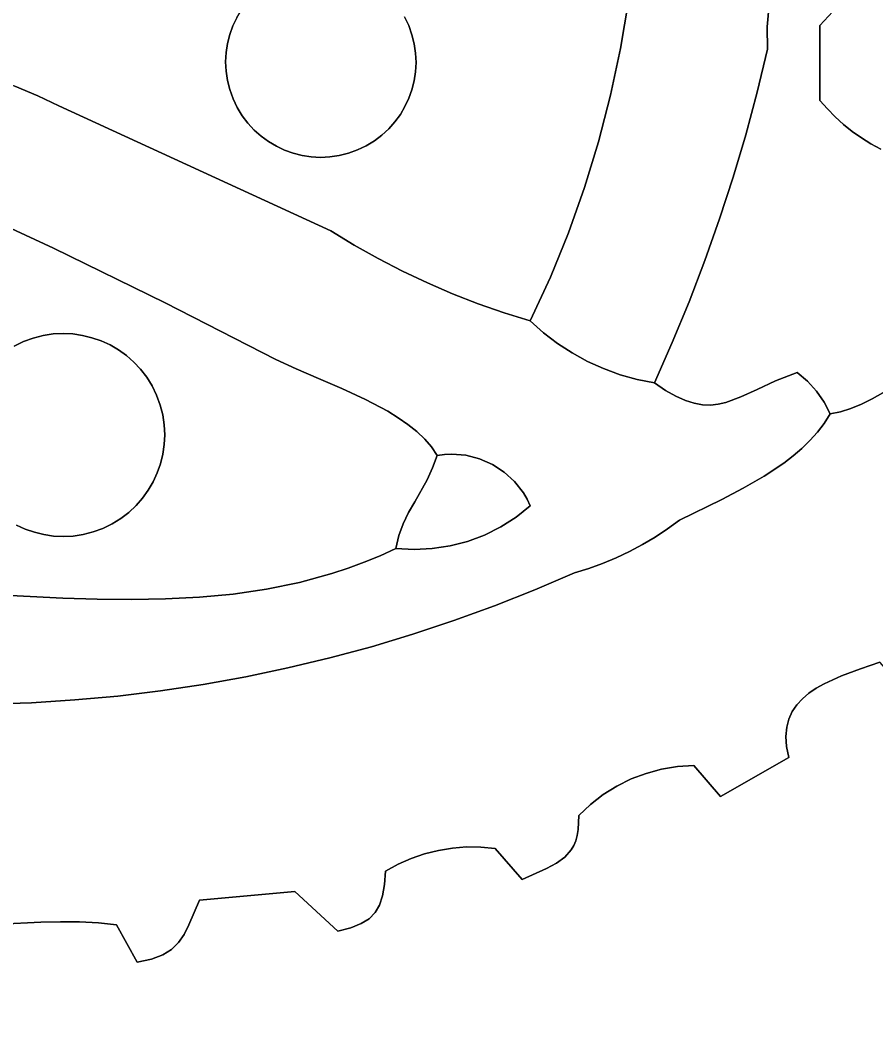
# Model space of a CAD drawing. Header units: inches. Extents: x 36.3 to 71.4, y 17.4 to 61.7.
# Drawn here: x 54.442 to 57.348, y 35.183 to 38.568 of the extents above; entities that cross this region are included whole.
import ezdxf

# ---------------------------------------------------------------- set-up
doc = ezdxf.new("R2010")
doc.units = ezdxf.units.IN
doc.layers.add('SURFACES_FOR_SKETCHUP', color=7, linetype='Continuous')

msp = doc.modelspace()

# ---------------------------------------------------------------- linework, layer by layer
at = {"layer": 'SURFACES_FOR_SKETCHUP'}
for points, invisible_edges in [([(56.9977, 38.6951), (57.1577, 38.5495), (57.0171, 38.7685)], 3), ([(57.334, 38.7403), (57.0171, 38.7685), (57.1577, 38.5495)], 3), ([(57.334, 38.7403), (57.1577, 38.5495), (57.2677, 38.19)], 10), ([(57.7521, 38.5999), (57.334, 38.7403), (57.2677, 38.19)], 11), ([(55.3389, 38.7232), (55.1645, 38.5479), (55.5862, 38.7239)], 11), ([(55.7615, 38.5495), (55.5862, 38.7239), (55.1645, 38.5479)], 11), ([(55.1645, 38.5479), (55.3389, 38.7232), (55.1777, 38.576)], 3), ([(55.5862, 38.7239), (55.7615, 38.5495), (55.6143, 38.7107)], 3), ([(55.7615, 38.5495), (55.7473, 38.5793), (55.6143, 38.7107)], 10), ([(56.9849, 38.6205), (57.1577, 38.5495), (56.9977, 38.6951)], 3), ([(54.2622, 38.4136), (55.2118, 38.6279), (53.9975, 38.635)], 11), ([(54.3436, 38.3774), (55.2118, 38.6279), (54.2622, 38.4136)], 3), ([(55.2118, 38.6279), (54.3436, 38.3774), (55.1934, 38.6027)], 3), ([(55.7615, 38.5495), (56.5078, 38.6325), (55.7473, 38.5793)], 3), ([(55.7727, 38.5183), (56.5078, 38.6325), (55.7615, 38.5495)], 3), ([(56.5078, 38.6325), (55.7727, 38.5183), (56.481, 38.4718)], 3), ([(56.481, 38.4718), (56.9788, 38.545), (56.5078, 38.6325)], 3), ([(56.9849, 38.6205), (56.5078, 38.6325), (56.9788, 38.545)], 3), ([(54.4248, 38.3432), (55.1934, 38.6027), (54.3436, 38.3774)], 3), ([(55.1934, 38.6027), (54.4248, 38.3432), (55.1777, 38.576)], 3), ([(56.9788, 38.545), (57.1577, 38.5495), (56.9849, 38.6205)], 3), ([(57.2677, 38.19), (57.2987, 38.168), (57.7521, 38.5999)], 10), ([(57.7521, 38.5999), (57.2987, 38.168), (57.7724, 38.5607)], 3), ([(54.5025, 38.3101), (55.1777, 38.576), (54.4248, 38.3432)], 3), ([(55.1777, 38.576), (54.5025, 38.3101), (55.1645, 38.5479)], 3), ([(57.7858, 38.3333), (57.7724, 38.5607), (57.2987, 38.168)], 11), ([(54.5734, 38.2769), (55.1645, 38.5479), (54.5025, 38.3101)], 3), ([(54.5734, 38.2769), (55.1541, 38.5187), (55.1645, 38.5479)], 9), ([(55.1645, 38.5479), (55.1541, 38.5187), (55.1652, 38.3006)], 10), ([(55.7615, 38.5495), (55.1645, 38.5479), (55.5878, 38.1268)], 11), ([(55.1652, 38.3006), (55.5878, 38.1268), (55.1645, 38.5479)], 11), ([(55.5878, 38.1268), (55.7622, 38.3022), (55.7615, 38.5495)], 11), ([(55.7622, 38.3022), (55.7726, 38.3314), (55.7615, 38.5495)], 10), ([(55.7727, 38.5183), (55.7615, 38.5495), (55.7726, 38.3314)], 10), ([(56.9788, 38.545), (56.481, 38.4718), (56.9794, 38.4691)], 3), ([(56.9794, 38.4691), (57.1577, 38.5495), (56.9788, 38.545)], 3), ([(57.1577, 38.5495), (56.9794, 38.4691), (57.1577, 38.2953)], 3), ([(57.2097, 38.2393), (57.2379, 38.2138), (57.1577, 38.5495)], 10), ([(57.1829, 38.2665), (57.2097, 38.2393), (57.1577, 38.5495)], 10), ([(57.1577, 38.5495), (57.1577, 38.2953), (57.1829, 38.2665)], 8), ([(57.2379, 38.2138), (57.2677, 38.19), (57.1577, 38.5495)], 10), ([(54.5734, 38.2769), (55.1465, 38.4886), (55.1541, 38.5187)], 9), ([(55.1541, 38.5187), (55.1465, 38.4886), (55.154, 38.3317)], 10), ([(55.154, 38.3317), (55.1652, 38.3006), (55.1541, 38.5187)], 10), ([(55.7726, 38.3314), (55.7802, 38.3615), (55.7727, 38.5183)], 10), ([(55.7806, 38.4868), (56.481, 38.4718), (55.7727, 38.5183)], 3), ([(55.7802, 38.3615), (55.7849, 38.3923), (55.7727, 38.5183)], 10), ([(55.7727, 38.5183), (55.7849, 38.3923), (55.7806, 38.4868)], 3), ([(54.5734, 38.2769), (55.1418, 38.4577), (55.1465, 38.4886)], 9), ([(55.1465, 38.4886), (55.1418, 38.4577), (55.154, 38.3317)], 10), ([(55.7851, 38.4552), (56.481, 38.4718), (55.7806, 38.4868)], 3), ([(55.7865, 38.4236), (55.7806, 38.4868), (55.7849, 38.3923)], 3), ([(55.7865, 38.4236), (55.7851, 38.4552), (55.7806, 38.4868)], 8), ([(56.481, 38.4718), (55.7851, 38.4552), (56.4471, 38.3125)], 3), ([(56.4471, 38.3125), (56.9445, 38.3233), (56.481, 38.4718)], 3), ([(56.9794, 38.4691), (56.481, 38.4718), (56.9445, 38.3233)], 3), ([(56.9445, 38.3233), (57.1577, 38.2953), (56.9794, 38.4691)], 3), ([(54.5734, 38.2769), (55.1402, 38.4264), (55.1418, 38.4577)], 9), ([(55.1416, 38.3949), (55.1402, 38.4264), (54.5734, 38.2769)], 10), ([(55.1402, 38.4264), (55.1461, 38.3632), (55.1418, 38.4577)], 3), ([(55.1402, 38.4264), (55.1416, 38.3949), (55.1461, 38.3632)], 8), ([(55.154, 38.3317), (55.1418, 38.4577), (55.1461, 38.3632)], 3), ([(55.7865, 38.4236), (56.4471, 38.3125), (55.7851, 38.4552)], 3), ([(55.1461, 38.3632), (55.1416, 38.3949), (54.5734, 38.2769)], 10), ([(55.7802, 38.3615), (56.4471, 38.3125), (55.7849, 38.3923)], 3), ([(55.7849, 38.3923), (56.4471, 38.3125), (55.7865, 38.4236)], 3), ([(55.154, 38.3317), (55.1461, 38.3632), (54.5734, 38.2769)], 10), ([(55.7726, 38.3314), (56.4063, 38.1549), (55.7802, 38.3615)], 3), ([(56.4471, 38.3125), (55.7802, 38.3615), (56.4063, 38.1549)], 3), ([(54.4248, 38.3432), (54.1727, 37.9717), (54.5025, 38.3101)], 3), ([(55.1652, 38.3006), (55.154, 38.3317), (54.5734, 38.2769)], 10), ([(55.7622, 38.3022), (56.4063, 38.1549), (55.7726, 38.3314)], 3), ([(56.9445, 38.3233), (56.4471, 38.3125), (56.9058, 38.1786)], 3), ([(56.9058, 38.1786), (57.1577, 38.2953), (56.9445, 38.3233)], 3), ([(57.2987, 38.168), (57.331, 38.1478), (57.7858, 38.3333)], 10), ([(57.331, 38.1478), (57.3645, 38.1295), (57.7858, 38.3333)], 10), ([(54.5025, 38.3101), (54.1727, 37.9717), (54.5734, 38.2769)], 3), ([(55.1794, 38.2707), (55.1652, 38.3006), (54.5734, 38.2769)], 10), ([(55.1652, 38.3006), (55.1794, 38.2707), (55.3124, 38.1393)], 10), ([(55.3405, 38.1262), (55.1652, 38.3006), (55.3124, 38.1393)], 3), ([(55.1652, 38.3006), (55.3405, 38.1262), (55.5878, 38.1268)], 11), ([(55.7622, 38.3022), (55.5878, 38.1268), (55.749, 38.2741)], 3), ([(55.749, 38.2741), (56.3585, 37.9993), (55.7622, 38.3022)], 3), ([(56.4063, 38.1549), (55.7622, 38.3022), (56.3585, 37.9993)], 3), ([(56.4063, 38.1549), (56.8633, 38.0349), (56.4471, 38.3125)], 3), ([(56.9058, 38.1786), (56.4471, 38.3125), (56.8633, 38.0349)], 3), ([(56.9058, 38.1786), (57.1829, 38.2665), (57.1577, 38.2953)], 9), ([(54.5554, 37.7931), (54.5734, 38.2769), (54.1727, 37.9717)], 3), ([(54.9348, 37.6075), (54.5734, 38.2769), (54.5554, 37.7931)], 3), ([(55.1963, 38.243), (55.1794, 38.2707), (54.5734, 38.2769)], 10), ([(55.2156, 38.2175), (55.1963, 38.243), (54.5734, 38.2769)], 10), ([(55.2156, 38.2175), (54.5734, 38.2769), (55.237, 38.1943)], 3), ([(55.237, 38.1943), (54.5734, 38.2769), (55.2605, 38.1735)], 3), ([(55.4969, 37.852), (55.2605, 38.1735), (54.5734, 38.2769)], 3), ([(54.5734, 38.2769), (54.9348, 37.6075), (55.4969, 37.852)], 3), ([(55.2857, 38.1551), (55.1794, 38.2707), (55.2605, 38.1735)], 3), ([(55.3124, 38.1393), (55.1794, 38.2707), (55.2857, 38.1551)], 3), ([(55.1794, 38.2707), (55.1963, 38.243), (55.2605, 38.1735)], 10), ([(55.5878, 38.1268), (55.6176, 38.1411), (55.749, 38.2741)], 10), ([(55.749, 38.2741), (55.6176, 38.1411), (55.7333, 38.2473)], 3), ([(55.7333, 38.2473), (56.3585, 37.9993), (55.749, 38.2741)], 3), ([(56.9058, 38.1786), (57.2097, 38.2393), (57.1829, 38.2665)], 9), ([(55.237, 38.1943), (55.2605, 38.1735), (55.1963, 38.243)], 10), ([(55.1963, 38.243), (55.2156, 38.2175), (55.237, 38.1943)], 8), ([(55.7333, 38.2473), (55.6176, 38.1411), (55.7149, 38.2221)], 3), ([(55.6176, 38.1411), (55.6454, 38.158), (55.7149, 38.2221)], 10), ([(55.6941, 38.1987), (55.7149, 38.2221), (55.6454, 38.158)], 10), ([(55.6941, 38.1987), (55.825, 37.6756), (55.7149, 38.2221)], 3), ([(55.7149, 38.2221), (56.3039, 37.8459), (55.7333, 38.2473)], 3), ([(55.825, 37.6756), (56.3039, 37.8459), (55.7149, 38.2221)], 11), ([(56.3585, 37.9993), (55.7333, 38.2473), (56.3039, 37.8459)], 3), ([(57.2097, 38.2393), (56.9058, 38.1786), (57.2379, 38.2138)], 3), ([(55.6454, 38.158), (55.6709, 38.1772), (55.6941, 38.1987)], 8), ([(55.6709, 38.1772), (55.7408, 37.7154), (55.6941, 38.1987)], 3), ([(55.825, 37.6756), (55.6941, 38.1987), (55.7408, 37.7154)], 3), ([(56.9058, 38.1786), (56.8633, 38.0349), (57.2379, 38.2138)], 10), ([(57.2677, 38.19), (57.2379, 38.2138), (56.8633, 38.0349)], 10), ([(57.2677, 38.19), (56.8633, 38.0349), (57.2987, 38.168)], 3), ([(55.2857, 38.1551), (55.2605, 38.1735), (55.4969, 37.852)], 10), ([(55.3124, 38.1393), (55.2857, 38.1551), (55.4969, 37.852)], 10), ([(55.6454, 38.158), (55.6176, 38.1411), (55.658, 37.7581)], 10), ([(55.6454, 38.158), (55.658, 37.7581), (55.6709, 38.1772)], 3), ([(55.7408, 37.7154), (55.6709, 38.1772), (55.658, 37.7581)], 3), ([(56.3585, 37.9993), (56.8171, 37.8925), (56.4063, 38.1549)], 3), ([(56.8633, 38.0349), (56.4063, 38.1549), (56.8171, 37.8925)], 3), ([(57.2987, 38.168), (56.8633, 38.0349), (57.331, 38.1478)], 3), ([(55.3405, 38.1262), (55.3124, 38.1393), (55.4969, 37.852)], 10), ([(55.3405, 38.1262), (55.3697, 38.1158), (55.5878, 38.1268)], 10), ([(55.3697, 38.1158), (55.3405, 38.1262), (55.4969, 37.852)], 10), ([(55.5567, 38.1157), (55.5878, 38.1268), (55.3697, 38.1158)], 10), ([(55.5878, 38.1268), (55.5567, 38.1157), (55.5766, 37.8036)], 10), ([(55.5766, 37.8036), (55.658, 37.7581), (55.6176, 38.1411)], 10), ([(55.6176, 38.1411), (55.5878, 38.1268), (55.5766, 37.8036)], 10), ([(57.331, 38.1478), (56.8171, 37.8925), (57.3645, 38.1295)], 3), ([(56.8171, 37.8925), (57.331, 38.1478), (56.8633, 38.0349)], 3), ([(57.5439, 37.8204), (57.3645, 38.1295), (56.8171, 37.8925)], 11), ([(55.3998, 38.1082), (55.3697, 38.1158), (55.4969, 37.852)], 10), ([(55.3697, 38.1158), (55.3998, 38.1082), (55.5567, 38.1157)], 10), ([(55.3998, 38.1082), (55.4306, 38.1035), (55.5567, 38.1157)], 10), ([(55.4306, 38.1035), (55.3998, 38.1082), (55.4969, 37.852)], 10), ([(55.5567, 38.1157), (55.4306, 38.1035), (55.5252, 38.1078)], 3), ([(55.4619, 38.1018), (55.5252, 38.1078), (55.4306, 38.1035)], 3), ([(55.4619, 38.1018), (55.4306, 38.1035), (55.4969, 37.852)], 10), ([(55.4619, 38.1018), (55.4935, 38.1032), (55.5252, 38.1078)], 8), ([(55.4935, 38.1032), (55.4619, 38.1018), (55.4969, 37.852)], 10), ([(55.5252, 38.1078), (55.4935, 38.1032), (55.4969, 37.852)], 10), ([(55.4969, 37.852), (55.5766, 37.8036), (55.5567, 38.1157)], 10), ([(55.5567, 38.1157), (55.5252, 38.1078), (55.4969, 37.852)], 10), ([(56.3039, 37.8459), (56.7673, 37.7512), (56.3585, 37.9993)], 3), ([(56.8171, 37.8925), (56.3585, 37.9993), (56.7673, 37.7512)], 3), ([(54.1727, 37.9717), (54.4222, 37.4608), (54.5554, 37.7931)], 3), ([(56.7673, 37.7512), (57.0804, 37.3709), (56.8171, 37.8925)], 3), ([(57.0804, 37.3709), (57.5442, 37.7926), (56.8171, 37.8925)], 11), ([(57.5442, 37.7926), (57.5439, 37.8204), (56.8171, 37.8925)], 10), ([(55.3109, 37.4152), (55.4969, 37.852), (54.9348, 37.6075)], 3), ([(55.4969, 37.852), (55.3109, 37.4152), (55.5766, 37.8036)], 3), ([(55.9106, 37.6388), (56.3039, 37.8459), (55.825, 37.6756)], 3), ([(56.2426, 37.6949), (56.3039, 37.8459), (55.9106, 37.6388)], 10), ([(56.3039, 37.8459), (56.2426, 37.6949), (56.7138, 37.6113)], 10), ([(56.7673, 37.7512), (56.3039, 37.8459), (56.7138, 37.6113)], 3), ([(54.4539, 37.4763), (54.5554, 37.7931), (54.4222, 37.4608)], 3), ([(54.4871, 37.4884), (54.5554, 37.7931), (54.4539, 37.4763)], 3), ([(54.5206, 37.497), (54.5554, 37.7931), (54.4871, 37.4884)], 3), ([(54.5543, 37.5021), (54.5554, 37.7931), (54.5206, 37.497)], 3), ([(54.588, 37.5038), (54.5554, 37.7931), (54.5543, 37.5021)], 3), ([(54.6214, 37.5022), (54.5554, 37.7931), (54.588, 37.5038)], 3), ([(54.6543, 37.4974), (54.5554, 37.7931), (54.6214, 37.5022)], 3), ([(54.6864, 37.4895), (54.5554, 37.7931), (54.6543, 37.4974)], 3), ([(54.5554, 37.7931), (54.6864, 37.4895), (54.9348, 37.6075)], 3), ([(55.3794, 37.3839), (55.5766, 37.8036), (55.3109, 37.4152)], 3), ([(55.5766, 37.8036), (55.3794, 37.3839), (55.658, 37.7581)], 3), ([(57.5442, 37.7926), (57.0804, 37.3709), (57.5487, 37.7657)], 3), ([(55.4553, 37.3514), (55.658, 37.7581), (55.3794, 37.3839)], 3), ([(55.5349, 37.317), (55.658, 37.7581), (55.4553, 37.3514)], 3), ([(55.658, 37.7581), (55.5349, 37.317), (55.7408, 37.7154)], 3), ([(56.7673, 37.7512), (56.7138, 37.6113), (57.0804, 37.3709)], 10), ([(57.5487, 37.7657), (57.0804, 37.3709), (57.557, 37.7401)], 3), ([(55.6145, 37.28), (55.7408, 37.7154), (55.5349, 37.317)], 3), ([(55.7408, 37.7154), (55.6145, 37.28), (55.825, 37.6756)], 3), ([(57.557, 37.7401), (57.0804, 37.3709), (57.4758, 37.3795)], 11), ([(55.9974, 37.605), (56.2426, 37.6949), (55.9106, 37.6388)], 3), ([(56.0854, 37.5742), (56.2426, 37.6949), (55.9974, 37.605)], 3), ([(56.1745, 37.5465), (56.2426, 37.6949), (56.0854, 37.5742)], 2), ([(56.2426, 37.6949), (56.1745, 37.5465), (56.2193, 37.5065)], 8), ([(56.2193, 37.5065), (56.2669, 37.4702), (56.2426, 37.6949)], 10), ([(56.3169, 37.4377), (56.3691, 37.409), (56.2426, 37.6949)], 10), ([(56.3691, 37.409), (56.6566, 37.4728), (56.2426, 37.6949)], 11), ([(56.3169, 37.4377), (56.2426, 37.6949), (56.2669, 37.4702)], 3), ([(56.7138, 37.6113), (56.2426, 37.6949), (56.6566, 37.4728)], 3), ([(55.6904, 37.2395), (55.825, 37.6756), (55.6145, 37.28)], 3), ([(55.825, 37.6756), (55.6904, 37.2395), (55.9106, 37.6388)], 3), ([(55.7258, 37.2178), (55.9106, 37.6388), (55.6904, 37.2395)], 3), ([(55.9106, 37.6388), (55.7258, 37.2178), (55.9974, 37.605)], 3), ([(54.7176, 37.4786), (54.9348, 37.6075), (54.6864, 37.4895)], 3), ([(54.7477, 37.4648), (54.9348, 37.6075), (54.7176, 37.4786)], 3), ([(54.7763, 37.4481), (54.9348, 37.6075), (54.7477, 37.4648)], 3), ([(54.8033, 37.4287), (54.9348, 37.6075), (54.7763, 37.4481)], 3), ([(54.8284, 37.4067), (54.9348, 37.6075), (54.8033, 37.4287)], 3), ([(54.8515, 37.3821), (54.9348, 37.6075), (54.8284, 37.4067)], 3), ([(54.8515, 37.3821), (54.8722, 37.355), (54.9348, 37.6075)], 10), ([(54.8722, 37.355), (54.8904, 37.3256), (54.9348, 37.6075)], 10), ([(54.9348, 37.6075), (54.8904, 37.3256), (55.3109, 37.4152)], 3), ([(55.7588, 37.1949), (55.9974, 37.605), (55.7258, 37.2178)], 3), ([(55.7891, 37.1707), (55.9974, 37.605), (55.7588, 37.1949)], 3), ([(55.9974, 37.605), (55.7891, 37.1707), (56.0854, 37.5742)], 3), ([(56.6566, 37.4728), (56.9449, 37.3139), (56.7138, 37.6113)], 3), ([(57.0073, 37.3427), (56.7138, 37.6113), (56.9449, 37.3139)], 3), ([(57.0804, 37.3709), (56.7138, 37.6113), (57.0073, 37.3427)], 3), ([(55.9561, 37.0903), (56.0854, 37.5742), (55.7891, 37.1707)], 11), ([(56.0025, 37.0784), (56.0854, 37.5742), (55.9561, 37.0903)], 3), ([(56.0854, 37.5742), (56.0025, 37.0784), (56.2193, 37.5065)], 11), ([(56.2193, 37.5065), (56.1745, 37.5465), (56.0854, 37.5742)], 8), ([(54.7176, 37.4786), (54.6864, 37.4895), (54.4539, 37.4763)], 10), ([(54.4871, 37.4884), (54.4539, 37.4763), (54.6864, 37.4895)], 10), ([(54.7176, 37.4786), (54.4539, 37.4763), (54.9081, 37.0301)], 11), ([(54.6543, 37.4974), (54.6214, 37.5022), (54.4871, 37.4884)], 10), ([(54.4871, 37.4884), (54.6214, 37.5022), (54.5206, 37.497)], 3), ([(54.6864, 37.4895), (54.6543, 37.4974), (54.4871, 37.4884)], 10), ([(54.588, 37.5038), (54.5206, 37.497), (54.6214, 37.5022)], 3), ([(54.588, 37.5038), (54.5543, 37.5021), (54.5206, 37.497)], 8), ([(54.7176, 37.4786), (54.9058, 37.2938), (54.7477, 37.4648)], 3), ([(54.9058, 37.2938), (54.7176, 37.4786), (54.9081, 37.0301)], 11), ([(56.2193, 37.5065), (56.0025, 37.0784), (56.2669, 37.4702)], 3), ([(54.2692, 37.2881), (54.4539, 37.4763), (54.283, 37.3182)], 3), ([(54.4539, 37.4763), (54.2692, 37.2881), (54.2715, 37.0244)], 11), ([(54.2715, 37.0244), (54.4596, 36.8396), (54.4539, 37.4763)], 11), ([(54.4539, 37.4763), (54.4222, 37.4608), (54.283, 37.3182)], 10), ([(54.4596, 36.8396), (54.9081, 37.0301), (54.4539, 37.4763)], 11), ([(54.9058, 37.2938), (54.8904, 37.3256), (54.7477, 37.4648)], 10), ([(54.7477, 37.4648), (54.8904, 37.3256), (54.7763, 37.4481)], 3), ([(54.7763, 37.4481), (54.8904, 37.3256), (54.8033, 37.4287)], 3), ([(56.0461, 37.0593), (56.2669, 37.4702), (56.0025, 37.0784)], 3), ([(56.3169, 37.4377), (56.2669, 37.4702), (56.0461, 37.0593)], 10), ([(56.4234, 37.3844), (56.6566, 37.4728), (56.3691, 37.409)], 3), ([(56.4234, 37.3844), (56.4794, 37.3639), (56.6566, 37.4728)], 10), ([(56.537, 37.3477), (56.6566, 37.4728), (56.4794, 37.3639)], 3), ([(56.537, 37.3477), (56.5958, 37.3358), (56.6566, 37.4728)], 8), ([(56.5958, 37.3358), (56.6339, 37.3102), (56.6566, 37.4728)], 2), ([(56.6339, 37.3102), (56.6688, 37.2905), (56.6566, 37.4728)], 10), ([(56.8379, 37.2693), (56.6566, 37.4728), (56.8123, 37.2636)], 3), ([(56.7593, 37.2618), (56.7862, 37.2609), (56.6566, 37.4728)], 10), ([(56.731, 37.2668), (56.7593, 37.2618), (56.6566, 37.4728)], 10), ([(56.6688, 37.2905), (56.701, 37.2762), (56.6566, 37.4728)], 10), ([(56.8896, 37.2882), (56.6566, 37.4728), (56.8379, 37.2693)], 3), ([(56.8123, 37.2636), (56.6566, 37.4728), (56.7862, 37.2609)], 3), ([(56.9449, 37.3139), (56.6566, 37.4728), (56.8896, 37.2882)], 3), ([(56.731, 37.2668), (56.6566, 37.4728), (56.701, 37.2762)], 3), ([(54.8284, 37.4067), (54.8033, 37.4287), (54.8722, 37.355)], 10), ([(54.8904, 37.3256), (54.8722, 37.355), (54.8033, 37.4287)], 10), ([(54.9058, 37.2938), (55.3109, 37.4152), (54.8904, 37.3256)], 3), ([(54.9179, 37.2607), (55.3109, 37.4152), (54.9058, 37.2938)], 3), ([(54.9179, 37.2607), (54.9265, 37.2272), (55.3109, 37.4152)], 10), ([(54.9265, 37.2272), (54.9316, 37.1935), (55.3109, 37.4152)], 10), ([(54.9316, 37.1935), (54.9333, 37.1598), (55.3109, 37.4152)], 10), ([(55.3109, 37.4152), (54.9333, 37.1598), (55.3794, 37.3839)], 3), ([(56.0461, 37.0593), (56.086, 37.0333), (56.3169, 37.4377)], 10), ([(56.3691, 37.409), (56.3169, 37.4377), (56.086, 37.0333)], 10), ([(56.3691, 37.409), (56.086, 37.0333), (56.1213, 37.0009)], 9), ([(56.3691, 37.409), (56.1213, 37.0009), (56.4234, 37.3844)], 3), ([(54.8722, 37.355), (54.8515, 37.3821), (54.8284, 37.4067)], 8), ([(54.9317, 37.1264), (54.9269, 37.0935), (55.3794, 37.3839)], 10), ([(55.3794, 37.3839), (54.9269, 37.0935), (55.4553, 37.3514)], 3), ([(54.9317, 37.1264), (55.3794, 37.3839), (54.9333, 37.1598)], 3), ([(56.1511, 36.9627), (56.4234, 37.3844), (56.1213, 37.0009)], 3), ([(56.4234, 37.3844), (56.1511, 36.9627), (56.4794, 37.3639)], 3), ([(57.4758, 37.3795), (57.0804, 37.3709), (57.4422, 37.3515)], 3), ([(55.3905, 36.6586), (55.4553, 37.3514), (54.9269, 37.0935)], 11), ([(55.5012, 36.6888), (55.4553, 37.3514), (55.3905, 36.6586)], 3), ([(55.4553, 37.3514), (55.5012, 36.6888), (55.5349, 37.317)], 3), ([(56.1636, 36.9415), (56.4794, 37.3639), (56.1511, 36.9627)], 3), ([(56.4794, 37.3639), (56.1636, 36.9415), (56.537, 37.3477)], 3), ([(56.537, 37.3477), (56.1636, 36.9415), (56.5989, 36.8126)], 11), ([(56.6339, 37.3102), (56.5958, 37.3358), (56.537, 37.3477)], 8), ([(56.537, 37.3477), (56.6407, 36.8403), (56.6339, 37.3102)], 11), ([(56.6407, 36.8403), (56.537, 37.3477), (56.5989, 36.8126)], 3), ([(56.9449, 37.3139), (57.124, 37.1402), (57.0073, 37.3427)], 3), ([(57.1155, 37.3418), (57.0804, 37.3709), (57.0073, 37.3427)], 8), ([(57.1155, 37.3418), (57.0073, 37.3427), (57.1462, 37.3084)], 3), ([(57.124, 37.1402), (57.1495, 37.1686), (57.0073, 37.3427)], 10), ([(57.1462, 37.3084), (57.0073, 37.3427), (57.1495, 37.1686)], 11), ([(57.1155, 37.3418), (57.4422, 37.3515), (57.0804, 37.3709)], 3), ([(57.4422, 37.3515), (57.1155, 37.3418), (57.4074, 37.3257)], 3), ([(57.4074, 37.3257), (57.1155, 37.3418), (57.3716, 37.3022)], 3), ([(57.1462, 37.3084), (57.3353, 37.2814), (57.1155, 37.3418)], 3), ([(57.3716, 37.3022), (57.1155, 37.3418), (57.3353, 37.2814)], 3), ([(55.556, 36.7068), (55.5349, 37.317), (55.5012, 36.6888)], 3), ([(55.5349, 37.317), (55.556, 36.7068), (55.6145, 37.28)], 3), ([(56.6688, 37.2905), (56.6339, 37.3102), (56.6812, 36.8699)], 10), ([(56.6812, 36.8699), (56.6339, 37.3102), (56.6407, 36.8403)], 3), ([(56.8896, 37.2882), (57.0667, 37.0879), (56.9449, 37.3139)], 3), ([(57.0963, 37.1133), (57.124, 37.1402), (56.9449, 37.3139)], 10), ([(57.0963, 37.1133), (56.9449, 37.3139), (57.0667, 37.0879)], 3), ([(57.1462, 37.3084), (57.1495, 37.1686), (57.1721, 37.2711)], 3), ([(57.3353, 37.2814), (57.1462, 37.3084), (57.2988, 37.2635)], 3), ([(57.2988, 37.2635), (57.1462, 37.3084), (57.2627, 37.2489)], 3), ([(57.1721, 37.2711), (57.2627, 37.2489), (57.1462, 37.3084)], 3), ([(54.9081, 37.0301), (54.919, 37.0613), (54.9058, 37.2938)], 10), ([(54.9179, 37.2607), (54.9058, 37.2938), (54.919, 37.0613)], 10), ([(55.6145, 37.28), (55.556, 36.7068), (55.7431, 36.8577)], 11), ([(55.6145, 37.28), (55.7614, 36.8957), (55.6904, 37.2395)], 3), ([(55.7614, 36.8957), (55.6145, 37.28), (55.7431, 36.8577)], 3), ([(56.701, 37.2762), (56.6688, 37.2905), (56.6812, 36.8699)], 10), ([(56.701, 37.2762), (56.6812, 36.8699), (56.731, 37.2668)], 3), ([(56.8379, 37.2693), (56.9683, 37.0189), (56.8896, 37.2882)], 3), ([(57.0667, 37.0879), (56.8896, 37.2882), (57.0353, 37.0637)], 3), ([(57.0353, 37.0637), (56.8896, 37.2882), (56.9683, 37.0189)], 3), ([(57.3353, 37.2814), (57.2988, 37.2635), (57.8248, 36.7389)], 10), ([(57.3716, 37.3022), (57.3353, 37.2814), (57.8248, 36.7389)], 10), ([(54.9269, 37.0935), (54.9317, 37.1264), (54.9179, 37.2607)], 10), ([(54.9179, 37.2607), (54.9317, 37.1264), (54.9265, 37.2272)], 3), ([(54.919, 37.0613), (54.9269, 37.0935), (54.9179, 37.2607)], 10), ([(55.7819, 36.9327), (55.6904, 37.2395), (55.7614, 36.8957)], 3), ([(55.6904, 37.2395), (55.7819, 36.9327), (55.7258, 37.2178)], 3), ([(56.8246, 36.9402), (56.731, 37.2668), (56.6812, 36.8699)], 3), ([(56.731, 37.2668), (56.8246, 36.9402), (56.7593, 37.2618)], 3), ([(56.7593, 37.2618), (56.8246, 36.9402), (56.7862, 37.2609)], 3), ([(56.7862, 37.2609), (56.8974, 36.9781), (56.8123, 37.2636)], 3), ([(56.8974, 36.9781), (56.7862, 37.2609), (56.8246, 36.9402)], 3), ([(56.8123, 37.2636), (56.8974, 36.9781), (56.8379, 37.2693)], 3), ([(56.9683, 37.0189), (56.8379, 37.2693), (56.8974, 36.9781)], 3), ([(57.1725, 37.1987), (57.1721, 37.2711), (57.1495, 37.1686)], 3), ([(57.2627, 37.2489), (57.1495, 37.1686), (57.2988, 37.2635)], 3), ([(57.2988, 37.2635), (57.1495, 37.1686), (57.5439, 36.5142)], 11), ([(57.1495, 37.1686), (57.2627, 37.2489), (57.1725, 37.1987)], 3), ([(57.1725, 37.1987), (57.1928, 37.2305), (57.1721, 37.2711)], 8), ([(57.2272, 37.2378), (57.2627, 37.2489), (57.1721, 37.2711)], 10), ([(57.1721, 37.2711), (57.1928, 37.2305), (57.2272, 37.2378)], 8), ([(57.2272, 37.2378), (57.1725, 37.1987), (57.2627, 37.2489)], 3), ([(57.5439, 36.5142), (57.8248, 36.7389), (57.2988, 37.2635)], 10), ([(54.9333, 37.1598), (54.9265, 37.2272), (54.9317, 37.1264)], 3), ([(54.9333, 37.1598), (54.9316, 37.1935), (54.9265, 37.2272)], 8), ([(55.7258, 37.2178), (55.7819, 36.9327), (55.7588, 37.1949)], 3), ([(57.2272, 37.2378), (57.1928, 37.2305), (57.1725, 37.1987)], 8), ([(55.7588, 37.1949), (55.8238, 37.0073), (55.7891, 37.1707)], 3), ([(55.8238, 37.0073), (55.7588, 37.1949), (55.7819, 36.9327)], 3), ([(55.8161, 37.1453), (55.9561, 37.0903), (55.7891, 37.1707)], 3), ([(55.8161, 37.1453), (55.7891, 37.1707), (55.8238, 37.0073)], 10), ([(55.8394, 37.1184), (55.9078, 37.0943), (55.8161, 37.1453)], 3), ([(55.9561, 37.0903), (55.8161, 37.1453), (55.9078, 37.0943)], 3), ([(55.8238, 37.0073), (55.8427, 37.0471), (55.8161, 37.1453)], 10), ([(55.8394, 37.1184), (55.8161, 37.1453), (55.8427, 37.0471)], 10), ([(57.124, 37.1402), (57.0963, 37.1133), (57.5439, 36.5142)], 10), ([(57.124, 37.1402), (57.5439, 36.5142), (57.1495, 37.1686)], 3), ([(55.8394, 37.1184), (55.8585, 37.09), (55.8832, 37.0932)], 8), ([(55.8394, 37.1184), (55.8832, 37.0932), (55.9078, 37.0943)], 9), ([(55.8585, 37.09), (55.8394, 37.1184), (55.8427, 37.0471)], 2), ([(57.0963, 37.1133), (57.0667, 37.0879), (57.5439, 36.5142)], 10), ([(54.9269, 37.0935), (54.919, 37.0613), (55.3905, 36.6586)], 10), ([(56.0025, 37.0784), (55.9561, 37.0903), (55.8238, 37.0073)], 10), ([(55.8427, 37.0471), (55.8238, 37.0073), (55.9561, 37.0903)], 10), ([(55.8238, 37.0073), (56.019, 36.8194), (56.0025, 37.0784)], 11), ([(55.9561, 37.0903), (55.9078, 37.0943), (55.8427, 37.0471)], 10), ([(55.8832, 37.0932), (55.8427, 37.0471), (55.9078, 37.0943)], 3), ([(55.8832, 37.0932), (55.8585, 37.09), (55.8427, 37.0471)], 8), ([(56.0461, 37.0593), (56.0025, 37.0784), (56.019, 36.8194)], 10), ([(57.0667, 37.0879), (57.0353, 37.0637), (57.5439, 36.5142)], 10), ([(54.919, 37.0613), (54.9081, 37.0301), (55.2784, 36.6357)], 10), ([(55.2784, 36.6357), (55.3905, 36.6586), (54.919, 37.0613)], 10), ([(56.019, 36.8194), (56.0739, 36.8469), (56.0461, 37.0593)], 10), ([(56.086, 37.0333), (56.0461, 37.0593), (56.0739, 36.8469)], 10), ([(57.0353, 37.0637), (56.9683, 37.0189), (57.3613, 36.3877)], 10), ([(57.3613, 36.3877), (57.5439, 36.5142), (57.0353, 37.0637)], 11), ([(54.4596, 36.8396), (54.2715, 37.0244), (54.4296, 36.8535)], 3), ([(54.7233, 36.842), (54.9081, 37.0301), (54.4596, 36.8396)], 11), ([(54.9081, 37.0301), (54.7233, 36.842), (54.8943, 37.0001)], 3), ([(54.9081, 37.0301), (54.8943, 37.0001), (55.1652, 36.6192)], 10), ([(55.1652, 36.6192), (55.2784, 36.6357), (54.9081, 37.0301)], 10), ([(55.8238, 37.0073), (55.7819, 36.9327), (55.9617, 36.7979)], 10), ([(56.019, 36.8194), (55.8238, 37.0073), (55.9617, 36.7979)], 3), ([(56.086, 37.0333), (56.0739, 36.8469), (56.1213, 37.0009)], 3), ([(56.9683, 37.0189), (56.8974, 36.9781), (57.2312, 36.3417)], 10), ([(57.2954, 36.3655), (57.3613, 36.3877), (56.9683, 37.0189)], 10), ([(57.2312, 36.3417), (57.2954, 36.3655), (56.9683, 37.0189)], 10), ([(54.7233, 36.842), (54.7551, 36.8574), (54.8943, 37.0001)], 10), ([(54.8943, 37.0001), (54.7551, 36.8574), (54.8776, 36.9715)], 3), ([(54.8776, 36.9715), (54.7551, 36.8574), (54.8582, 36.9445)], 3), ([(54.8776, 36.9715), (54.8582, 36.9445), (55.051, 36.6084)], 10), ([(54.8943, 37.0001), (54.8776, 36.9715), (55.1652, 36.6192)], 10), ([(55.051, 36.6084), (55.1652, 36.6192), (54.8776, 36.9715)], 10), ([(56.1259, 36.8802), (56.1213, 37.0009), (56.0739, 36.8469)], 3), ([(56.1213, 37.0009), (56.1259, 36.8802), (56.1511, 36.9627)], 3), ([(56.8974, 36.9781), (56.8246, 36.9402), (57.1717, 36.3146)], 10), ([(57.1717, 36.3146), (57.2312, 36.3417), (56.8974, 36.9781)], 10), ([(54.7551, 36.8574), (54.7845, 36.8756), (54.8582, 36.9445)], 10), ([(54.8362, 36.9194), (54.8582, 36.9445), (54.7845, 36.8756)], 10), ([(54.8582, 36.9445), (54.8362, 36.9194), (55.051, 36.6084)], 10), ([(56.1636, 36.9415), (56.1511, 36.9627), (56.1259, 36.8802)], 10), ([(56.1259, 36.8802), (56.1745, 36.9191), (56.1636, 36.9415)], 8), ([(56.1745, 36.9191), (56.5989, 36.8126), (56.1636, 36.9415)], 3), ([(56.8246, 36.9402), (56.6812, 36.8699), (57.1201, 36.2822)], 10), ([(57.1447, 36.2992), (57.1717, 36.3146), (56.8246, 36.9402)], 10), ([(57.1447, 36.2992), (56.8246, 36.9402), (57.1201, 36.2822)], 3), ([(54.7845, 36.8756), (54.8116, 36.8963), (54.8362, 36.9194)], 8), ([(54.8116, 36.8963), (54.9359, 36.6024), (54.8362, 36.9194)], 3), ([(54.9359, 36.6024), (55.051, 36.6084), (54.8362, 36.9194)], 10), ([(55.7614, 36.8957), (55.8418, 36.7732), (55.7819, 36.9327)], 3), ([(55.9617, 36.7979), (55.7819, 36.9327), (55.9025, 36.7824)], 3), ([(55.9025, 36.7824), (55.7819, 36.9327), (55.8418, 36.7732)], 3), ([(56.1745, 36.9191), (56.1259, 36.8802), (56.3249, 36.6917)], 10), ([(56.5558, 36.7871), (56.5989, 36.8126), (56.1745, 36.9191)], 10), ([(56.5116, 36.7636), (56.5558, 36.7871), (56.1745, 36.9191)], 10), ([(56.3729, 36.7063), (56.4201, 36.7232), (56.1745, 36.9191)], 10), ([(56.3249, 36.6917), (56.3729, 36.7063), (56.1745, 36.9191)], 10), ([(56.4664, 36.7423), (56.1745, 36.9191), (56.4201, 36.7232)], 3), ([(56.5116, 36.7636), (56.1745, 36.9191), (56.4664, 36.7423)], 3), ([(54.7551, 36.8574), (54.8203, 36.6004), (54.7845, 36.8756)], 3), ([(54.7845, 36.8756), (54.9359, 36.6024), (54.8116, 36.8963)], 3), ([(54.9359, 36.6024), (54.7845, 36.8756), (54.8203, 36.6004)], 3), ([(55.7614, 36.8957), (55.7431, 36.8577), (55.8418, 36.7732)], 10), ([(56.1259, 36.8802), (56.0739, 36.8469), (56.1897, 36.6334)], 10), ([(56.1897, 36.6334), (56.3249, 36.6917), (56.1259, 36.8802)], 10), ([(56.6812, 36.8699), (56.6407, 36.8403), (57.1201, 36.2822)], 10), ([(54.4596, 36.8396), (54.4296, 36.8535), (54.3546, 36.6167)], 10), ([(54.4909, 36.8287), (54.4596, 36.8396), (54.3546, 36.6167)], 10), ([(54.4596, 36.8396), (54.4909, 36.8287), (54.7233, 36.842)], 10), ([(54.6902, 36.8299), (54.7233, 36.842), (54.4909, 36.8287)], 10), ([(54.7233, 36.842), (54.6902, 36.8299), (54.7041, 36.6016)], 10), ([(54.7041, 36.6016), (54.8203, 36.6004), (54.7233, 36.842)], 10), ([(54.7551, 36.8574), (54.7233, 36.842), (54.8203, 36.6004)], 10), ([(55.6104, 36.727), (55.7431, 36.8577), (55.556, 36.7068)], 3), ([(55.6644, 36.7493), (55.7431, 36.8577), (55.6104, 36.727)], 3), ([(55.6644, 36.7493), (55.7282, 36.8174), (55.7431, 36.8577)], 9), ([(55.7431, 36.8577), (55.7282, 36.8174), (55.7801, 36.7703)], 10), ([(55.7801, 36.7703), (55.8418, 36.7732), (55.7431, 36.8577)], 10), ([(56.0739, 36.8469), (56.019, 36.8194), (56.1897, 36.6334)], 10), ([(56.5989, 36.8126), (57.0981, 36.2635), (56.6407, 36.8403)], 3), ([(57.1201, 36.2822), (56.6407, 36.8403), (57.0981, 36.2635)], 3), ([(54.523, 36.8208), (54.4909, 36.8287), (54.3546, 36.6167)], 10), ([(54.3546, 36.6167), (54.5877, 36.6053), (54.523, 36.8208)], 10), ([(54.4909, 36.8287), (54.523, 36.8208), (54.6902, 36.8299)], 10), ([(54.523, 36.8208), (54.5559, 36.8161), (54.6902, 36.8299)], 10), ([(54.5559, 36.8161), (54.523, 36.8208), (54.5877, 36.6053)], 10), ([(54.6902, 36.8299), (54.5559, 36.8161), (54.6567, 36.8213)], 3), ([(54.5893, 36.8145), (54.6567, 36.8213), (54.5559, 36.8161)], 3), ([(54.5893, 36.8145), (54.5559, 36.8161), (54.5877, 36.6053)], 10), ([(54.5877, 36.6053), (54.7041, 36.6016), (54.623, 36.8162)], 10), ([(54.623, 36.8162), (54.5893, 36.8145), (54.5877, 36.6053)], 10), ([(54.5893, 36.8145), (54.623, 36.8162), (54.6567, 36.8213)], 8), ([(54.6567, 36.8213), (54.623, 36.8162), (54.7041, 36.6016)], 10), ([(54.6902, 36.8299), (54.6567, 36.8213), (54.7041, 36.6016)], 10), ([(55.6644, 36.7493), (55.718, 36.774), (55.7282, 36.8174)], 8), ([(55.718, 36.774), (55.7801, 36.7703), (55.7282, 36.8174)], 2), ([(56.019, 36.8194), (55.9617, 36.7979), (56.053, 36.5792)], 10), ([(56.053, 36.5792), (56.1897, 36.6334), (56.019, 36.8194)], 10), ([(56.5558, 36.7871), (57.0793, 36.2429), (56.5989, 36.8126)], 3), ([(57.0981, 36.2635), (56.5989, 36.8126), (57.0793, 36.2429)], 3), ([(55.7801, 36.7703), (55.718, 36.774), (55.6644, 36.7493)], 8), ([(55.7801, 36.7703), (55.6644, 36.7493), (55.7758, 36.4826)], 11), ([(55.7758, 36.4826), (55.915, 36.5289), (55.7801, 36.7703)], 10), ([(55.8418, 36.7732), (55.7801, 36.7703), (55.915, 36.5289)], 10), ([(55.9025, 36.7824), (55.8418, 36.7732), (55.915, 36.5289)], 10), ([(55.9617, 36.7979), (55.9025, 36.7824), (56.053, 36.5792)], 10), ([(55.915, 36.5289), (56.053, 36.5792), (55.9025, 36.7824)], 10), ([(56.5558, 36.7871), (56.5116, 36.7636), (56.7293, 36.0366)], 10), ([(56.7293, 36.0366), (57.0639, 36.22), (56.5558, 36.7871)], 11), ([(57.0793, 36.2429), (56.5558, 36.7871), (57.0639, 36.22)], 3), ([(55.6644, 36.7493), (55.6104, 36.727), (55.7758, 36.4826)], 10), ([(56.4664, 36.7423), (56.4201, 36.7232), (56.6203, 36.0244)], 10), ([(56.5116, 36.7636), (56.4664, 36.7423), (56.6743, 36.0332)], 10), ([(56.6203, 36.0244), (56.6743, 36.0332), (56.4664, 36.7423)], 10), ([(56.6743, 36.0332), (56.7293, 36.0366), (56.5116, 36.7636)], 10), ([(55.556, 36.7068), (55.5012, 36.6888), (55.6354, 36.4404)], 10), ([(55.6104, 36.727), (55.556, 36.7068), (55.6354, 36.4404)], 10), ([(55.6354, 36.4404), (55.7758, 36.4826), (55.6104, 36.727)], 10), ([(56.3729, 36.7063), (56.3249, 36.6917), (56.5677, 36.0104)], 10), ([(56.4201, 36.7232), (56.3729, 36.7063), (56.6203, 36.0244)], 10), ([(56.5677, 36.0104), (56.6203, 36.0244), (56.3729, 36.7063)], 10), ([(55.5012, 36.6888), (55.3905, 36.6586), (55.4939, 36.4023)], 10), ([(55.4939, 36.4023), (55.6354, 36.4404), (55.5012, 36.6888)], 10), ([(56.1897, 36.6334), (56.5169, 35.9912), (56.3249, 36.6917)], 3), ([(56.5677, 36.0104), (56.3249, 36.6917), (56.5169, 35.9912)], 3), ([(55.2784, 36.6357), (55.1652, 36.6192), (55.2082, 36.3382)], 10), ([(55.2082, 36.3382), (55.3515, 36.3682), (55.2784, 36.6357)], 10), ([(55.3905, 36.6586), (55.2784, 36.6357), (55.3515, 36.3682)], 10), ([(55.3515, 36.3682), (55.4939, 36.4023), (55.3905, 36.6586)], 10), ([(56.053, 36.5792), (56.4683, 35.9671), (56.1897, 36.6334)], 3), ([(56.5169, 35.9912), (56.1897, 36.6334), (56.4683, 35.9671)], 3), ([(54.3347, 36.2449), (54.4814, 36.25), (54.3546, 36.6167)], 10), ([(54.5877, 36.6053), (54.3546, 36.6167), (54.4814, 36.25)], 10), ([(54.4814, 36.25), (54.6279, 36.2594), (54.5877, 36.6053)], 10), ([(54.7041, 36.6016), (54.5877, 36.6053), (54.6279, 36.2594)], 10), ([(54.6279, 36.2594), (54.7738, 36.2728), (54.7041, 36.6016)], 10), ([(54.8203, 36.6004), (54.7041, 36.6016), (54.7738, 36.2728)], 10), ([(54.7738, 36.2728), (54.9193, 36.2905), (54.8203, 36.6004)], 10), ([(54.9359, 36.6024), (54.8203, 36.6004), (54.9193, 36.2905)], 10), ([(54.9193, 36.2905), (55.0641, 36.3123), (54.9359, 36.6024)], 10), ([(55.051, 36.6084), (54.9359, 36.6024), (55.0641, 36.3123)], 10), ([(55.1652, 36.6192), (55.051, 36.6084), (55.2082, 36.3382)], 10), ([(55.0641, 36.3123), (55.2082, 36.3382), (55.051, 36.6084)], 10), ([(55.915, 36.5289), (56.3789, 35.9047), (56.053, 36.5792)], 3), ([(56.4221, 35.9382), (56.053, 36.5792), (56.3789, 35.9047)], 3), ([(56.4683, 35.9671), (56.053, 36.5792), (56.4221, 35.9382)], 3), ([(55.915, 36.5289), (55.7758, 36.4826), (55.9581, 35.7603)], 10), ([(56.0066, 35.7601), (56.3389, 35.8667), (55.915, 36.5289)], 11), ([(55.9581, 35.7603), (56.0066, 35.7601), (55.915, 36.5289)], 10), ([(56.3789, 35.9047), (55.915, 36.5289), (56.3389, 35.8667)], 3), ([(55.6354, 36.4404), (55.8624, 35.7487), (55.7758, 36.4826)], 3), ([(55.91, 35.7565), (55.9581, 35.7603), (55.7758, 36.4826)], 10), ([(55.91, 35.7565), (55.7758, 36.4826), (55.8624, 35.7487)], 3), ([(55.4939, 36.4023), (55.77, 35.7213), (55.6354, 36.4404)], 3), ([(55.8157, 35.7369), (55.6354, 36.4404), (55.77, 35.7213)], 3), ([(55.8624, 35.7487), (55.6354, 36.4404), (55.8157, 35.7369)], 3), ([(55.3515, 36.3682), (55.6829, 35.6785), (55.4939, 36.4023)], 3), ([(55.7257, 35.7018), (55.4939, 36.4023), (55.6829, 35.6785)], 3), ([(55.77, 35.7213), (55.4939, 36.4023), (55.7257, 35.7018)], 3), ([(55.2082, 36.3382), (55.3745, 35.6088), (55.3515, 36.3682)], 3), ([(55.6829, 35.6785), (55.3515, 36.3682), (55.3745, 35.6088)], 11), ([(57.2954, 36.3655), (57.2312, 36.3417), (57.4526, 36.2824)], 10), ([(57.4526, 36.2824), (57.3613, 36.3877), (57.2954, 36.3655)], 8), ([(55.0641, 36.3123), (55.3745, 35.6088), (55.2082, 36.3382)], 3), ([(57.2312, 36.3417), (57.1717, 36.3146), (57.4526, 36.2824)], 10), ([(54.9193, 36.2905), (55.0509, 35.5801), (55.0641, 36.3123)], 3), ([(55.3745, 35.6088), (55.0641, 36.3123), (55.0509, 35.5801)], 3), ([(57.1717, 36.3146), (57.1447, 36.2992), (57.0523, 36.0647)], 10), ([(57.0523, 36.0647), (57.4526, 36.2824), (57.1717, 36.3146)], 11), ([(57.1201, 36.2822), (57.0523, 36.0647), (57.1447, 36.2992)], 3), ([(54.4814, 36.25), (54.5791, 35.5067), (54.6279, 36.2594)], 3), ([(54.6445, 35.506), (54.6279, 36.2594), (54.5791, 35.5067)], 3), ([(54.6279, 36.2594), (54.7082, 35.5026), (54.7738, 36.2728)], 3), ([(54.7082, 35.5026), (54.6279, 36.2594), (54.6445, 35.506)], 3), ([(54.77, 35.4959), (54.7738, 36.2728), (54.7082, 35.5026)], 3), ([(55.0509, 35.5801), (54.7738, 36.2728), (54.77, 35.4959)], 11), ([(54.7738, 36.2728), (55.0509, 35.5801), (54.9193, 36.2905)], 3), ([(57.0793, 36.2429), (57.0424, 36.1359), (57.0981, 36.2635)], 3), ([(57.0447, 36.102), (57.0981, 36.2635), (57.0424, 36.1359)], 3), ([(57.1201, 36.2822), (57.0981, 36.2635), (57.0447, 36.102)], 10), ([(57.0523, 36.0647), (57.1201, 36.2822), (57.0447, 36.102)], 3), ([(57.0523, 36.0647), (58.4303, 35.3344), (57.4526, 36.2824)], 11), ([(54.3347, 36.2449), (54.376, 35.4984), (54.4814, 36.25)], 3), ([(54.5123, 35.5052), (54.4814, 36.25), (54.376, 35.4984)], 3), ([(54.5791, 35.5067), (54.4814, 36.25), (54.5123, 35.5052)], 3), ([(57.0424, 36.1359), (57.0793, 36.2429), (57.0451, 36.1668)], 3), ([(57.0793, 36.2429), (57.0639, 36.22), (57.0451, 36.1668)], 10), ([(57.0639, 36.22), (56.7293, 36.0366), (57.0524, 36.1947)], 3), ([(57.0524, 36.1947), (56.7293, 36.0366), (57.0451, 36.1668)], 3), ([(57.0524, 36.1947), (57.0451, 36.1668), (57.0639, 36.22)], 2), ([(57.0451, 36.1668), (56.7293, 36.0366), (57.0424, 36.1359)], 3), ([(57.0424, 36.1359), (56.7293, 36.0366), (57.0447, 36.102)], 3), ([(56.8206, 35.9313), (57.0447, 36.102), (56.7293, 36.0366)], 3), ([(56.8206, 35.9313), (57.0523, 36.0647), (57.0447, 36.102)], 8), ([(56.8206, 35.9313), (57.7826, 34.3362), (57.0523, 36.0647)], 3), ([(58.4303, 35.3344), (57.0523, 36.0647), (58.0007, 34.4624)], 11), ([(58.0007, 34.4624), (57.0523, 36.0647), (57.7826, 34.3362)], 3), ([(56.5677, 36.0104), (56.8206, 35.9313), (56.6203, 36.0244)], 3), ([(56.6743, 36.0332), (56.6203, 36.0244), (56.8206, 35.9313)], 10), ([(56.8206, 35.9313), (56.7293, 36.0366), (56.6743, 36.0332)], 8), ([(56.5169, 35.9912), (56.4683, 35.9671), (56.8206, 35.9313)], 10), ([(56.5677, 36.0104), (56.5169, 35.9912), (56.8206, 35.9313)], 10), ([(56.4683, 35.9671), (56.4221, 35.9382), (56.3338, 35.799)], 10), ([(56.3338, 35.799), (56.8206, 35.9313), (56.4683, 35.9671)], 11), ([(56.8206, 35.9313), (56.3132, 35.7506), (56.2914, 35.7261)], 9), ([(56.8206, 35.9313), (56.2914, 35.7261), (56.6321, 34.4724)], 11), ([(56.8206, 35.9313), (56.3218, 35.765), (56.3132, 35.7506)], 9), ([(56.8206, 35.9313), (56.3286, 35.7811), (56.3218, 35.765)], 9), ([(56.3286, 35.7811), (56.8206, 35.9313), (56.3338, 35.799)], 3), ([(56.3373, 35.8192), (56.3338, 35.799), (56.4221, 35.9382)], 10), ([(56.3789, 35.9047), (56.3373, 35.8192), (56.4221, 35.9382)], 3), ([(56.6321, 34.4724), (56.7012, 34.4551), (56.8206, 35.9313)], 10), ([(56.7012, 34.4551), (57.7826, 34.3362), (56.8206, 35.9313)], 11), ([(56.3789, 35.9047), (56.3389, 35.8667), (56.3373, 35.8192)], 8), ([(56.0551, 35.7557), (56.3389, 35.8667), (56.0066, 35.7601)], 3), ([(56.3389, 35.8667), (56.0551, 35.7557), (56.3373, 35.8192)], 3), ([(56.2635, 35.7056), (56.3373, 35.8192), (56.0551, 35.7557)], 11), ([(56.3373, 35.8192), (56.2635, 35.7056), (56.3338, 35.799)], 3), ([(56.2914, 35.7261), (56.3338, 35.799), (56.2635, 35.7056)], 3), ([(56.3338, 35.799), (56.2914, 35.7261), (56.3286, 35.7811)], 3), ([(55.91, 35.7565), (55.8624, 35.7487), (56.1464, 35.6504)], 10), ([(55.91, 35.7565), (56.1464, 35.6504), (55.9581, 35.7603)], 3), ([(56.0066, 35.7601), (55.9581, 35.7603), (56.1464, 35.6504)], 10), ([(56.1464, 35.6504), (56.0551, 35.7557), (56.0066, 35.7601)], 8), ([(56.2298, 35.6873), (56.2635, 35.7056), (56.0551, 35.7557)], 10), ([(56.0551, 35.7557), (56.1464, 35.6504), (56.2298, 35.6873)], 8), ([(56.3218, 35.765), (56.3286, 35.7811), (56.2914, 35.7261)], 10), ([(56.2914, 35.7261), (56.3132, 35.7506), (56.3218, 35.765)], 8), ([(56.1464, 35.6504), (55.8624, 35.7487), (55.6623, 35.563)], 11), ([(55.6724, 35.5944), (55.6623, 35.563), (55.8624, 35.7487)], 10), ([(55.8624, 35.7487), (55.8157, 35.7369), (55.6724, 35.5944)], 10), ([(55.8157, 35.7369), (55.77, 35.7213), (55.6724, 35.5944)], 10), ([(55.6724, 35.5944), (55.77, 35.7213), (55.6789, 35.6326)], 3), ([(55.7257, 35.7018), (55.6789, 35.6326), (55.77, 35.7213)], 3), ([(56.2914, 35.7261), (56.2635, 35.7056), (56.5622, 34.4825)], 10), ([(56.5622, 34.4825), (56.6321, 34.4724), (56.2914, 35.7261)], 10), ([(55.7257, 35.7018), (55.6829, 35.6785), (55.6789, 35.6326)], 8), ([(56.2298, 35.6873), (56.1464, 35.6504), (56.4919, 34.4854)], 10), ([(56.2635, 35.7056), (56.2298, 35.6873), (56.5622, 34.4825)], 10), ([(56.4919, 34.4854), (56.5622, 34.4825), (56.2298, 35.6873)], 10), ([(55.6829, 35.6785), (55.3745, 35.6088), (55.6789, 35.6326)], 3), ([(56.1464, 35.6504), (55.6475, 35.5374), (55.6271, 35.5167)], 9), ([(55.6271, 35.5167), (56.2848, 34.4519), (56.1464, 35.6504)], 11), ([(56.1464, 35.6504), (55.6623, 35.563), (55.6475, 35.5374)], 9), ([(56.3527, 34.4701), (56.1464, 35.6504), (56.2848, 34.4519)], 3), ([(56.4219, 34.4813), (56.4919, 34.4854), (56.1464, 35.6504)], 10), ([(56.3527, 34.4701), (56.4219, 34.4813), (56.1464, 35.6504)], 10), ([(55.6789, 35.6326), (55.3745, 35.6088), (55.6724, 35.5944)], 3), ([(55.3745, 35.6088), (55.0156, 35.4965), (54.9988, 35.4634)], 9), ([(55.3745, 35.6088), (54.9988, 35.4634), (55.5214, 35.4748)], 3), ([(55.3745, 35.6088), (55.0509, 35.5801), (55.0156, 35.4965)], 8), ([(55.5214, 35.4748), (55.5651, 35.4864), (55.3745, 35.6088)], 2), ([(55.5651, 35.4864), (55.6724, 35.5944), (55.3745, 35.6088)], 11), ([(55.5999, 35.5), (55.6724, 35.5944), (55.5651, 35.4864)], 3), ([(55.6724, 35.5944), (55.5999, 35.5), (55.6623, 35.563)], 3), ([(55.0509, 35.5801), (54.77, 35.4959), (55.0156, 35.4965)], 3), ([(55.5999, 35.5), (55.6271, 35.5167), (55.6623, 35.563)], 10), ([(55.6475, 35.5374), (55.6623, 35.563), (55.6271, 35.5167)], 2), ([(55.5999, 35.5), (56.2187, 34.4269), (55.6271, 35.5167)], 3), ([(56.2848, 34.4519), (55.6271, 35.5167), (56.2187, 34.4269)], 3), ([(54.8402, 35.3695), (54.376, 35.4984), (53.9268, 33.7543)], 11), ([(54.376, 35.4984), (54.8402, 35.3695), (54.5123, 35.5052)], 3), ([(54.5123, 35.5052), (54.8402, 35.3695), (54.5791, 35.5067)], 3), ([(54.6445, 35.506), (54.5791, 35.5067), (54.8402, 35.3695)], 10), ([(54.6445, 35.506), (54.8402, 35.3695), (54.7082, 35.5026)], 3), ([(54.77, 35.4959), (54.7082, 35.5026), (54.8402, 35.3695)], 2), ([(55.0156, 35.4965), (54.77, 35.4959), (54.9988, 35.4634)], 3), ([(54.9988, 35.4634), (54.77, 35.4959), (54.9797, 35.4355)], 3), ([(54.9563, 35.4125), (54.9797, 35.4355), (54.77, 35.4959)], 10), ([(54.8886, 35.3799), (54.9266, 35.3941), (54.77, 35.4959)], 10), ([(54.77, 35.4959), (54.8402, 35.3695), (54.8886, 35.3799)], 8), ([(54.9563, 35.4125), (54.77, 35.4959), (54.9266, 35.3941)], 3), ([(55.5214, 35.4748), (55.8191, 34.3182), (55.5651, 35.4864)], 3), ([(55.5651, 35.4864), (55.9039, 34.3337), (55.5999, 35.5)], 3), ([(55.9039, 34.3337), (55.5651, 35.4864), (55.8191, 34.3182)], 3), ([(56.0719, 34.3721), (55.5999, 35.5), (55.9881, 34.3517)], 3), ([(55.9881, 34.3517), (55.5999, 35.5), (55.9039, 34.3337)], 3), ([(56.2187, 34.4269), (55.5999, 35.5), (56.0719, 34.3721)], 11), ([(54.9563, 35.4125), (55.5214, 35.4748), (54.9797, 35.4355)], 3), ([(55.5214, 35.4748), (54.9563, 35.4125), (55.4765, 34.281)], 11), ([(54.9797, 35.4355), (55.5214, 35.4748), (54.9988, 35.4634)], 3), ([(55.4765, 34.281), (55.5626, 34.2865), (55.5214, 35.4748)], 10), ([(55.7339, 34.3052), (55.8191, 34.3182), (55.5214, 35.4748)], 10), ([(55.5626, 34.2865), (55.6484, 34.2946), (55.5214, 35.4748)], 10), ([(55.6484, 34.2946), (55.7339, 34.3052), (55.5214, 35.4748)], 10), ([(54.9266, 35.3941), (55.4765, 34.281), (54.9563, 35.4125)], 3), ([(54.8402, 35.3695), (55.4765, 34.281), (54.8886, 35.3799)], 3), ([(54.8886, 35.3799), (55.4765, 34.281), (54.9266, 35.3941)], 3), ([(53.9268, 33.7543), (54.8864, 33.7543), (54.8402, 35.3695)], 10), ([(55.4765, 34.281), (54.8402, 35.3695), (55.4636, 34.2501)], 3), ([(54.8864, 33.7543), (55.4636, 34.2501), (54.8402, 35.3695)], 11)]:
    msp.add_3dface(points, dxfattribs=dict(at, invisible_edges=invisible_edges))

doc.saveas('drawing.dxf')
